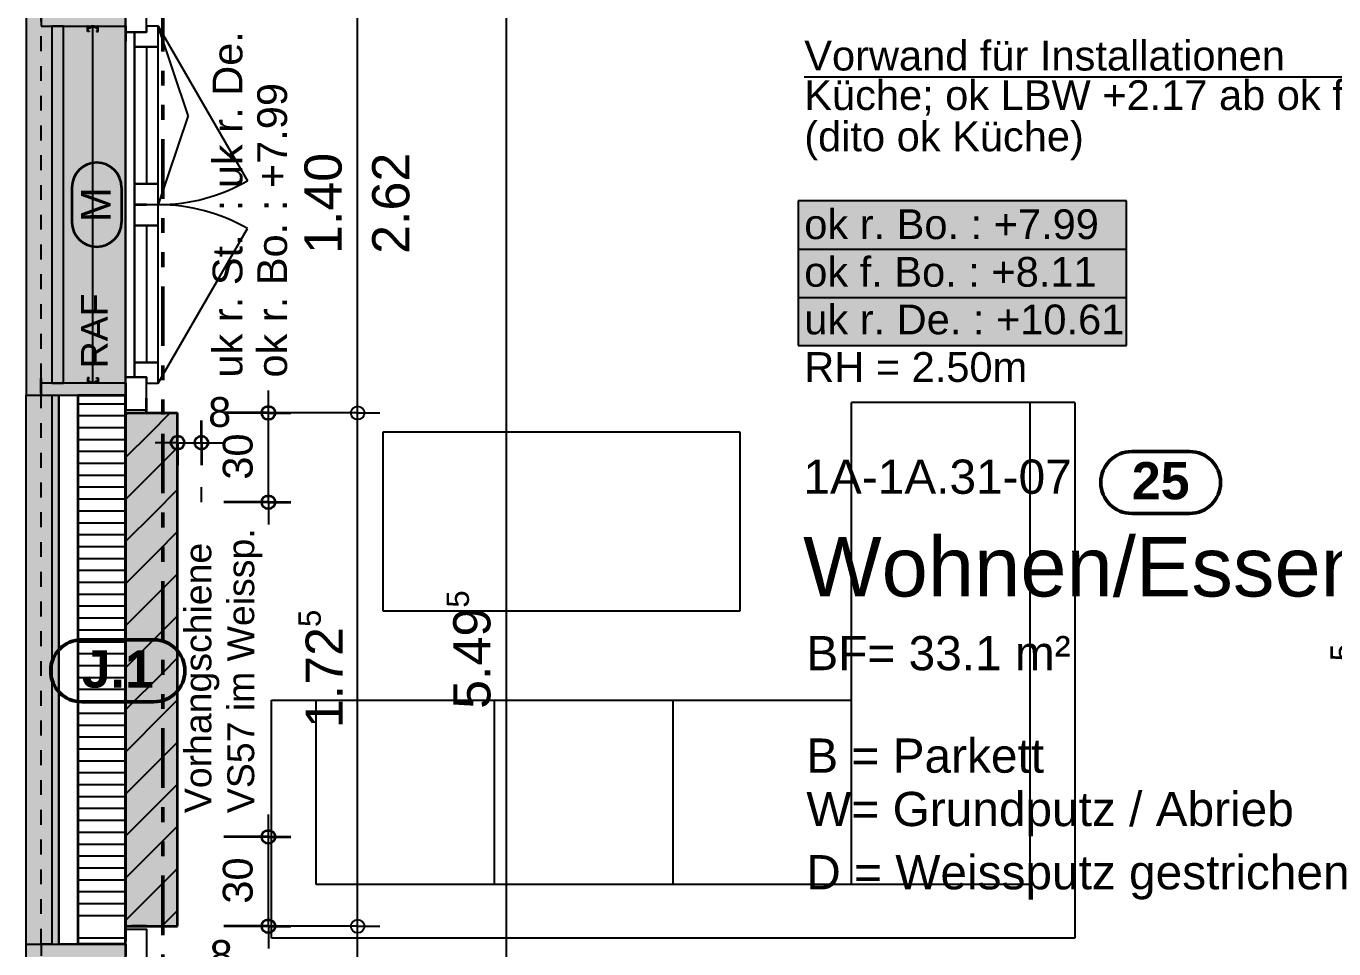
# Model space of a CAD drawing. Header units: centimetres. Extents: x 0.3 to 84.3, y 0.3 to 59.7.
# Drawn here: x 31.57 to 40.36, y 20.11 to 26.31 of the extents above; entities that cross this region are included whole.
import ezdxf

# ---------------------------------------------------------------- set-up
doc = ezdxf.new("R2010")
doc.units = ezdxf.units.CM
for name, pattern in [('AUSGEZOGEN', [0]), ('LINIE_17', [0.05, 0, -0.05]), ('LINIE_23', [0.79, 0.4, -0.13, 0, -0.13, 0, -0.13]), ('PHANTOM', [63.5, 31.75, -6.35, 6.35, -6.35, 6.35, -6.35]), ('PUNKT', [6.35, 0, -6.35]), ('RAND', [44.45, 12.7, -6.35, 12.7, -6.35, 0, -6.35]), ('VERDECKT', [9.525, 6.35, -3.175])]:
    doc.linetypes.add(name, pattern=pattern)
for name, color, linetype, lineweight in [('Allgemein', 7, 'AUSGEZOGEN', 35), ('Bauachsen grob', 7, 'RAND', 25), ('Daemmung', 7, 'AUSGEZOGEN', 35), ('Fenster', 7, 'AUSGEZOGEN', 35), ('Fuellflaeche tragende Wände MW', 7, 'AUSGEZOGEN', 25), ('Holz Fassadenverkleidung', 7, 'AUSGEZOGEN', 35), ('Holzgelaender', 7, 'AUSGEZOGEN', 50), ('Konstruktion oben', 7, 'VERDECKT', 25), ('Oeffnungsrichtung Fenster', 7, 'AUSGEZOGEN', 25), ('Raumbezeichnung', 7, 'AUSGEZOGEN', 35), ('Rolladen', 7, 'AUSGEZOGEN', 25), ('Spengler', 7, 'AUSGEZOGEN', 35), ('Text Koten', 7, 'AUSGEZOGEN', 50), ('Text Werkplan Ausfuehrung', 7, 'AUSGEZOGEN', 50), ('Unterkonstruktion', 7, 'AUSGEZOGEN', 35), ('Vorhangbrett', 7, 'AUSGEZOGEN', 25), ('Wand Beton bewehrt', 7, 'AUSGEZOGEN', 35), ('Wand Mauerwerk tragend', 7, 'AUSGEZOGEN', 35), ('Werkplan- Ausfuehrungsmasse', 7, 'AUSGEZOGEN', 25)]:
    doc.layers.add(name, color=color, linetype=linetype, lineweight=lineweight)
doc.layers.add('Elektro Text', color=7, linetype='AUSGEZOGEN', lineweight=35, true_color=0x656565)
doc.layers.add('Moebel', color=7, linetype='AUSGEZOGEN', lineweight=25, true_color=0xababab)
doc.styles.add('ARIAL', font='ARIAL.TTF')

msp = doc.modelspace()

# ---------------------------------------------------------------- hatches: boundary and pattern name
at = {"layer": 'Allgemein', "linetype": 'AUSGEZOGEN', "lineweight": 25}
h = msp.add_hatch(color=32, dxfattribs=at)
h.paths.add_polyline_path([(31.788, 38.6497), (31.788, 48.7957), (31.74, 48.7957), (31.74, 38.6497)])
h.paths.add_polyline_path([(31.74, 31.0897), (31.788, 31.0897), (31.788, 36.0897), (31.74, 36.0897)])
h.paths.add_polyline_path([(31.74, 20.2597), (31.788, 20.2597), (31.788, 23.8297), (31.74, 23.8297)])
h.paths.add_polyline_path([(31.74, 26.3897), (31.788, 26.3897), (31.788, 28.5297), (31.74, 28.5297)])
for points in [[(31.916, 26.3097), (32.236, 26.3097), (32.236, 26.3897), (31.916, 26.3897), (31.836, 26.3897), (31.788, 26.3897), (31.74, 26.3897), (31.668, 26.3897), (31.668, 26.3097), (31.74, 26.3097), (31.788, 26.3097), (31.836, 26.3097)], [(31.916, 23.8297), (32.236, 23.8297), (32.236, 23.9097), (31.916, 23.9097), (31.836, 23.9097), (31.788, 23.9097), (31.74, 23.9097), (31.668, 23.9097), (31.668, 23.8297), (31.74, 23.8297), (31.788, 23.8297), (31.836, 23.8297)]]:
    msp.add_hatch(color=32, dxfattribs=at).paths.add_polyline_path(points)
h = msp.add_hatch(color=32, dxfattribs=at)
h.paths.add_polyline_path([(31.788, 15.8117), (31.788, 17.5797), (31.74, 17.5797), (31.74, 15.8117)])
h.paths.add_polyline_path([(31.788, 20.1397), (31.788, 20.2597), (31.74, 20.2597), (31.74, 20.1397)])
at = {"layer": 'Daemmung', "linetype": 'AUSGEZOGEN', "lineweight": 25}
msp.add_hatch(color=32, dxfattribs=at).paths.add_polyline_path([(31.916, 20.0597), (32.236, 20.0597), (32.236, 20.1397), (31.916, 20.1397), (31.836, 20.1397), (31.788, 20.1397), (31.74, 20.1397), (31.668, 20.1397), (31.668, 20.0597), (31.74, 20.0597), (31.788, 20.0597), (31.836, 20.0597)])
at = {"layer": 'Fuellflaeche tragende Wände MW', "linetype": 'AUSGEZOGEN', "lineweight": 25}
msp.add_hatch(color=254, dxfattribs=at).paths.add_polyline_path([(32.236, 23.7097), (32.236, 20.2597), (32.586, 20.2597), (32.586, 23.7097)])
at = {"layer": 'Holzgelaender', "linetype": 'AUSGEZOGEN', "lineweight": 25, "true_color": 0xf1f1f1}
msp.add_hatch(color=7, dxfattribs=at).paths.add_polyline_path([(31.82, 26.3097), (31.82, 23.9097), (31.74, 23.9097), (31.74, 26.3097)], flags=16)
at = {"layer": 'Spengler', "linetype": 'AUSGEZOGEN', "lineweight": 25, "true_color": 0xfafafa}
for points in [[(31.568, 23.8297), (31.668, 23.8297), (31.668, 23.9097), (32.236, 23.9097), (32.236, 26.3097), (31.668, 26.3097), (31.668, 26.3897), (31.568, 26.3897)], [(31.568, 23.8297), (31.568, 20.1397), (31.74, 20.1397), (31.74, 23.8297)], [(31.568, 17.5797), (31.668, 17.5797), (31.668, 17.6597), (32.236, 17.6597), (32.236, 20.0597), (31.668, 20.0597), (31.668, 20.1397), (31.568, 20.1397)]]:
    msp.add_hatch(color=7, dxfattribs=at).paths.add_polyline_path(points)
at = {"layer": 'Text Koten', "linetype": 'AUSGEZOGEN', "lineweight": 25, "true_color": 0xf1f1f1}
msp.add_hatch(color=7, dxfattribs=at).paths.add_polyline_path([(36.7575, 25.1355), (36.7575, 24.1621), (38.9642, 24.1621), (38.9642, 25.1355)])

# ---------------------------------------------------------------- linework, layer by layer
at = {"layer": 'Allgemein', "color": 7, "linetype": 'AUSGEZOGEN', "lineweight": 25}
for p, q in [((31.668, 26.3897), (31.668, 26.3097)), ((32.236, 26.3097), (32.236, 26.3897)), ((31.668, 26.3097), (31.74, 26.3097)), ((31.74, 26.3097), (31.788, 26.3097)), ((31.788, 26.3097), (31.836, 26.3097)), ((31.836, 26.3097), (31.916, 26.3097)), ((31.916, 26.3097), (32.236, 26.3097)), ((31.74, 23.9097), (31.668, 23.9097)), ((31.668, 23.9097), (31.668, 23.8297)), ((31.788, 23.9097), (31.74, 23.9097)), ((31.836, 23.9097), (31.788, 23.9097)), ((31.916, 23.9097), (31.836, 23.9097)), ((32.236, 23.9097), (31.916, 23.9097)), ((32.236, 23.8297), (32.236, 23.9097)), ((31.668, 23.8297), (31.74, 23.8297)), ((31.74, 23.8297), (31.74, 20.2597)), ((31.788, 23.8297), (31.836, 23.8297)), ((31.788, 20.2597), (31.788, 23.8297)), ((31.836, 23.8297), (31.916, 23.8297)), ((31.916, 23.8297), (32.236, 23.8297)), ((31.74, 20.2597), (31.74, 20.1397)), ((31.788, 20.1397), (31.788, 20.2597))]:
    msp.add_line(p, q, dxfattribs=at)
at = {"layer": 'Bauachsen grob', "color": 32, "linetype": 'LINIE_23', "lineweight": 50, "true_color": 0xc36e14}
msp.add_line((32.486, 1.3897), (32.486, 58.1), dxfattribs=at)
at = {"layer": 'Daemmung', "color": 7, "linetype": 'AUSGEZOGEN', "lineweight": 35}
for p, q in [((31.916, 23.8297), (32.236, 23.8297)), ((31.916, 23.8297), (31.916, 20.2597)), ((32.236, 23.7097), (32.236, 23.8297)), ((32.236, 20.2597), (32.236, 23.7097)), ((31.916, 20.2597), (31.916, 20.1397)), ((32.236, 20.1397), (32.236, 20.2597)), ((32.236, 20.1397), (31.916, 20.1397))]:
    msp.add_line(p, q, dxfattribs=at)
at = {"layer": 'Daemmung', "color": 7, "linetype": 'AUSGEZOGEN', "lineweight": 25}
for p, q in [((31.74, 20.1397), (31.668, 20.1397)), ((31.668, 20.1397), (31.668, 20.0597)), ((31.836, 20.1397), (31.788, 20.1397)), ((31.916, 20.1397), (31.836, 20.1397)), ((32.236, 20.1797), (31.916, 20.1797)), ((32.236, 20.1397), (31.916, 20.1397)), ((32.236, 20.0597), (32.236, 20.1397))]:
    msp.add_line(p, q, dxfattribs=at)
for points in [[(32.236, 23.7697), (32.236, 23.7697), (31.916, 23.7697)], [(32.236, 23.6897), (32.236, 23.6897), (31.916, 23.6897)], [(32.236, 23.6097), (32.236, 23.6097), (31.916, 23.6097)], [(32.236, 23.6097), (32.236, 23.6097), (31.916, 23.6097)], [(32.236, 23.5297), (32.236, 23.5297), (31.916, 23.5297)], [(32.236, 23.4497), (32.236, 23.4497), (31.916, 23.4497)], [(32.236, 23.3697), (32.236, 23.3697), (31.916, 23.3697)], [(32.236, 23.2897), (32.236, 23.2897), (31.916, 23.2897)], [(32.236, 23.2897), (32.236, 23.2897), (31.916, 23.2897)], [(32.236, 23.2097), (32.236, 23.2097), (31.916, 23.2097)], [(32.236, 23.1297), (32.236, 23.1297), (31.916, 23.1297)], [(32.236, 23.0497), (32.236, 23.0497), (31.916, 23.0497)], [(32.236, 22.9697), (32.236, 22.9697), (31.916, 22.9697)], [(32.236, 22.9697), (32.236, 22.9697), (31.916, 22.9697)], [(32.236, 22.8897), (32.236, 22.8897), (31.916, 22.8897)], [(32.236, 22.8097), (32.236, 22.8097), (31.916, 22.8097)], [(32.236, 22.7297), (32.236, 22.7297), (31.916, 22.7297)], [(32.236, 22.6497), (32.236, 22.6497), (31.916, 22.6497)], [(32.236, 22.6497), (32.236, 22.6497), (31.916, 22.6497)], [(32.236, 22.5697), (32.236, 22.5697), (31.916, 22.5697)], [(32.236, 22.4897), (32.236, 22.4897), (31.916, 22.4897)], [(32.236, 22.4097), (32.236, 22.4097), (31.916, 22.4097)], [(32.236, 22.3297), (32.236, 22.3297), (31.916, 22.3297)], [(32.236, 22.3297), (32.236, 22.3297), (31.916, 22.3297)], [(32.236, 22.2497), (32.236, 22.2497), (31.916, 22.2497)], [(32.236, 22.1697), (32.236, 22.1697), (31.916, 22.1697)], [(32.236, 22.0897), (32.236, 22.0897), (31.916, 22.0897)], [(32.236, 22.0097), (32.236, 22.0097), (31.916, 22.0097)], [(32.236, 22.0097), (32.236, 22.0097), (31.916, 22.0097)], [(32.236, 21.9297), (32.236, 21.9297), (31.916, 21.9297)], [(32.236, 21.8497), (32.236, 21.8497), (31.916, 21.8497)], [(32.236, 21.7697), (32.236, 21.7697), (31.916, 21.7697)], [(32.236, 21.6897), (32.236, 21.6897), (31.916, 21.6897)], [(32.236, 21.6897), (32.236, 21.6897), (31.916, 21.6897)], [(32.236, 21.6097), (32.236, 21.6097), (31.916, 21.6097)], [(32.236, 21.5297), (32.236, 21.5297), (31.916, 21.5297)], [(32.236, 21.4497), (32.236, 21.4497), (31.916, 21.4497)], [(32.236, 21.3697), (32.236, 21.3697), (31.916, 21.3697)], [(32.236, 21.3697), (32.236, 21.3697), (31.916, 21.3697)], [(32.236, 21.2897), (32.236, 21.2897), (31.916, 21.2897)], [(32.236, 21.2097), (32.236, 21.2097), (31.916, 21.2097)], [(32.236, 21.1297), (32.236, 21.1297), (31.916, 21.1297)], [(32.236, 21.0497), (32.236, 21.0497), (31.916, 21.0497)], [(32.236, 21.0497), (32.236, 21.0497), (31.916, 21.0497)], [(32.236, 20.9697), (32.236, 20.9697), (31.916, 20.9697)], [(32.236, 20.8897), (32.236, 20.8897), (31.916, 20.8897)], [(32.236, 20.8097), (32.236, 20.8097), (31.916, 20.8097)], [(32.236, 20.7297), (32.236, 20.7297), (31.916, 20.7297)], [(32.236, 20.7297), (32.236, 20.7297), (31.916, 20.7297)], [(32.236, 20.6497), (32.236, 20.6497), (31.916, 20.6497)], [(32.236, 20.5697), (32.236, 20.5697), (31.916, 20.5697)], [(32.236, 20.4897), (32.236, 20.4897), (31.916, 20.4897)], [(32.236, 20.4097), (32.236, 20.4097), (31.916, 20.4097)], [(32.236, 20.4097), (32.236, 20.4097), (31.916, 20.4097)], [(32.236, 20.3297), (32.236, 20.3297), (31.916, 20.3297)]]:
    msp.add_lwpolyline(points, dxfattribs=at)
at = {"layer": 'Elektro Text', "color": 40, "linetype": 'AUSGEZOGEN', "lineweight": 35}
for p, q in [((31.876, 25.2258), (31.876, 24.9931)), ((32.2093, 25.2258), (32.2093, 24.9931))]:
    msp.add_line(p, q, dxfattribs=at)
for centre, start, end in [((32.0427, 25.2258), 0, 180), ((32.0427, 24.9931), 180, 0)]:
    msp.add_arc(centre, 0.1667, start, end, dxfattribs=at)
at = {"layer": 'Fenster', "color": 7, "linetype": 'AUSGEZOGEN', "lineweight": 25}
for p, q in [((32.376, 26.1697), (32.376, 25.2507)), ((32.376, 24.9687), (32.376, 24.0497))]:
    msp.add_line(p, q, dxfattribs=at)
for points in [[(32.236, 26.4897), (32.236, 26.2697), (32.376, 26.2697), (32.376, 26.4897), (32.236, 26.4897)], [(32.236, 26.3897), (31.568, 26.3897), (31.568, 23.8297), (32.236, 23.8297), (32.236, 26.3897)], [(32.376, 26.3097), (32.376, 26.2697), (32.296, 26.2697), (32.296, 26.1697), (32.456, 26.1697), (32.456, 26.3097), (32.376, 26.3097)], [(32.296, 23.9497), (32.296, 25.1087), (32.376, 25.1087), (32.376, 25.1107), (32.296, 25.1107), (32.296, 26.2697), (32.236, 26.2697), (32.236, 23.9497), (32.296, 23.9497)], [(32.296, 26.1697), (32.296, 25.2507), (32.456, 25.2507), (32.456, 26.1697), (32.296, 26.1697)], [(32.296, 25.2507), (32.296, 25.1107), (32.376, 25.1107), (32.456, 25.1107), (32.456, 25.2507), (32.296, 25.2507)], [(32.376, 25.1087), (32.296, 25.1087), (32.296, 24.9687), (32.456, 24.9687), (32.456, 25.1087), (32.376, 25.1087)], [(32.296, 24.9687), (32.296, 24.0497), (32.456, 24.0497), (32.456, 24.9687), (32.296, 24.9687)], [(32.296, 24.0497), (32.296, 23.9497), (32.376, 23.9497), (32.376, 23.9097), (32.456, 23.9097), (32.456, 24.0497), (32.296, 24.0497)], [(32.236, 23.9497), (32.236, 23.7297), (32.376, 23.7297), (32.376, 23.9497), (32.236, 23.9497)], [(32.236, 20.0197), (32.236, 20.2397), (32.376, 20.2397), (32.376, 20.0197), (32.236, 20.0197)], [(32.236, 17.5797), (31.568, 17.5797), (31.568, 20.1397), (32.236, 20.1397), (32.236, 17.5797)]]:
    msp.add_lwpolyline(points, dxfattribs=at)
at = {"layer": 'Holz Fassadenverkleidung', "color": 7, "linetype": 'LINIE_17', "lineweight": 25}
msp.add_line((31.668, 10.9417), (31.668, 48.8677), dxfattribs=at)
at = {"layer": 'Holzgelaender', "color": 7, "linetype": 'AUSGEZOGEN', "lineweight": 25}
for p, q in [((31.74, 26.3097), (31.74, 23.9097)), ((31.82, 26.3097), (31.74, 26.3097)), ((31.82, 23.9097), (31.82, 26.3097)), ((31.74, 23.9097), (31.82, 23.9097))]:
    msp.add_line(p, q, dxfattribs=at)
at = {"layer": 'Konstruktion oben', "color": 7, "linetype": 'PUNKT', "lineweight": 35}
msp.add_line((31.668, 10.9417), (31.668, 48.8677), dxfattribs=at)
at = {"layer": 'Moebel', "color": 253, "linetype": 'AUSGEZOGEN', "lineweight": 25, "true_color": 0xababab}
for p, q in [((37.116, 20.5397), (37.116, 23.7797)), ((38.616, 23.7797), (37.116, 23.7797)), ((38.316, 20.5397), (38.316, 23.7797)), ((38.616, 23.7797), (38.616, 20.1797)), ((33.966, 23.5797), (33.966, 22.3797)), ((36.366, 23.5797), (33.966, 23.5797)), ((36.366, 22.3797), (36.366, 23.5797)), ((33.966, 22.3797), (36.366, 22.3797)), ((33.216, 21.7797), (37.116, 21.7797)), ((33.216, 20.1797), (33.216, 21.7797)), ((33.516, 20.5397), (33.516, 21.7797)), ((33.516, 20.5397), (33.516, 21.7797)), ((34.716, 20.5397), (34.716, 21.7797)), ((35.916, 20.5397), (35.916, 21.7797)), ((38.316, 20.5397), (33.516, 20.5397)), ((38.616, 20.1797), (33.216, 20.1797))]:
    msp.add_line(p, q, dxfattribs=at)
at = {"layer": 'Oeffnungsrichtung Fenster', "color": 7, "linetype": 'AUSGEZOGEN', "lineweight": 25}
for p, q in [((32.456, 26.3097), (33.056, 25.2705)), ((32.656, 25.7102), (32.456, 26.3097)), ((32.656, 25.7102), (32.456, 25.1107)), ((32.456, 23.9097), (33.056, 24.949))]:
    msp.add_line(p, q, dxfattribs=at)
for centre, start, end in [((32.456, 26.3097), 270, 300), ((32.456, 23.9097), 60, 90)]:
    msp.add_arc(centre, 1.2, start, end, dxfattribs=at)
at = {"layer": 'Rolladen', "color": 7, "linetype": 'AUSGEZOGEN', "lineweight": 25}
for p, q in [((31.984, 26.3087), (31.98, 26.3087)), ((31.98, 26.2747), (31.98, 26.3087)), ((31.984, 26.3027), (31.984, 26.3087)), ((31.984, 26.3027), (31.998, 26.3027)), ((31.984, 26.2987), (31.9997, 26.2987)), ((31.984, 26.2787), (31.984, 26.2987)), ((31.984, 26.2787), (31.992, 26.2787)), ((31.992, 26.2787), (31.992, 26.2747)), ((31.998, 26.3027), (32.005, 26.3097)), ((31.9997, 26.2987), (32.0067, 26.3057)), ((32.027, 26.3097), (32.005, 26.3097)), ((32.0067, 26.3057), (32.0253, 26.3057)), ((32.021, 26.3097), (32.011, 26.3097)), ((32.022, 26.3097), (32.021, 26.3097)), ((32.0323, 26.2987), (32.0253, 26.3057)), ((32.034, 26.3027), (32.027, 26.3097)), ((32.048, 26.2987), (32.0323, 26.2987)), ((32.048, 26.3027), (32.034, 26.3027)), ((32.04, 26.2787), (32.04, 26.2747)), ((32.048, 26.2787), (32.04, 26.2787)), ((32.048, 26.3027), (32.048, 26.3087)), ((32.052, 26.3087), (32.048, 26.3087)), ((32.048, 26.2787), (32.048, 26.2987)), ((32.052, 26.2747), (32.052, 26.3087)), ((31.992, 26.2747), (31.98, 26.2747)), ((32.04, 26.2747), (32.052, 26.2747)), ((31.992, 23.9447), (31.98, 23.9447)), ((31.98, 23.9447), (31.98, 23.9107)), ((31.984, 23.9107), (31.98, 23.9107)), ((31.984, 23.9407), (31.984, 23.9207)), ((31.984, 23.9407), (31.992, 23.9407)), ((31.984, 23.9207), (31.9997, 23.9207)), ((31.984, 23.9167), (31.984, 23.9107)), ((31.984, 23.9167), (31.998, 23.9167)), ((31.992, 23.9407), (31.992, 23.9447)), ((31.998, 23.9167), (32.005, 23.9097)), ((31.9997, 23.9207), (32.0067, 23.9137)), ((32.027, 23.9097), (32.005, 23.9097)), ((32.0067, 23.9137), (32.0253, 23.9137)), ((32.021, 23.9097), (32.011, 23.9097)), ((32.022, 23.9097), (32.021, 23.9097)), ((32.0323, 23.9207), (32.0253, 23.9137)), ((32.034, 23.9167), (32.027, 23.9097)), ((32.048, 23.9207), (32.0323, 23.9207)), ((32.048, 23.9167), (32.034, 23.9167)), ((32.04, 23.9447), (32.052, 23.9447)), ((32.04, 23.9407), (32.04, 23.9447)), ((32.048, 23.9407), (32.04, 23.9407)), ((32.048, 23.9407), (32.048, 23.9207)), ((32.048, 23.9167), (32.048, 23.9107)), ((32.052, 23.9107), (32.048, 23.9107)), ((32.052, 23.9447), (32.052, 23.9107))]:
    msp.add_line(p, q, dxfattribs=at)
at = {"layer": 'Rolladen', "color": 7, "linetype": 'PHANTOM', "lineweight": 25}
msp.add_line((32.016, 23.9097), (32.016, 26.3097), dxfattribs=at)
at = {"layer": 'Spengler', "color": 7, "linetype": 'AUSGEZOGEN', "lineweight": 25}
msp.add_line((31.568, 20.1397), (31.568, 23.8297), dxfattribs=at)
at = {"layer": 'Text Koten', "color": 7, "linetype": 'AUSGEZOGEN', "lineweight": 25}
for p, q in [((36.7575, 25.1355), (36.7575, 24.1621)), ((38.9642, 25.1355), (36.7575, 25.1355)), ((38.9642, 24.1621), (38.9642, 25.1355)), ((36.7575, 24.811), (38.9642, 24.811)), ((36.7575, 24.4866), (38.9642, 24.4866)), ((36.7575, 24.1621), (38.9642, 24.1621))]:
    msp.add_line(p, q, dxfattribs=at)
at = {"layer": 'Text Werkplan Ausfuehrung', "color": 7, "linetype": 'AUSGEZOGEN', "lineweight": 25}
msp.add_line((36.7975, 25.9688), (41.0409, 25.9688), dxfattribs=at)
at = {"layer": 'Text Werkplan Ausfuehrung', "color": 240, "linetype": 'AUSGEZOGEN', "lineweight": 50}
for p, q in [((39.3871, 23.4505), (38.9987, 23.4505)), ((39.3871, 23.0338), (38.9987, 23.0338))]:
    msp.add_line(p, q, dxfattribs=at)
at = {"layer": 'Text Werkplan Ausfuehrung', "color": 92, "linetype": 'AUSGEZOGEN', "lineweight": 50, "true_color": 0x00b300}
for p, q in [((32.4267, 22.1847), (31.9412, 22.1847)), ((32.4267, 21.7681), (31.9412, 21.7681))]:
    msp.add_line(p, q, dxfattribs=at)
at = {"layer": 'Text Werkplan Ausfuehrung', "color": 240, "linetype": 'AUSGEZOGEN', "lineweight": 50}
for centre, start, end in [((38.9987, 23.2421), 90, 270), ((39.3871, 23.2421), 270, 90)]:
    msp.add_arc(centre, 0.2083, start, end, dxfattribs=at)
at = {"layer": 'Text Werkplan Ausfuehrung', "color": 92, "linetype": 'AUSGEZOGEN', "lineweight": 50, "true_color": 0x00b300}
for centre, start, end in [((31.9412, 21.9764), 90, 270), ((32.4267, 21.9764), 270, 90)]:
    msp.add_arc(centre, 0.2083, start, end, dxfattribs=at)
at = {"layer": 'Unterkonstruktion', "color": 7, "linetype": 'AUSGEZOGEN', "lineweight": 25}
for p, q in [((31.788, 23.8297), (31.836, 23.8297)), ((31.788, 23.8297), (31.788, 20.2597)), ((31.836, 23.8297), (31.916, 23.8297)), ((31.916, 20.2597), (31.916, 23.8297)), ((31.788, 20.2597), (31.788, 20.1397)), ((31.916, 20.1397), (31.916, 20.2597)), ((31.836, 20.1397), (31.788, 20.1397)), ((31.916, 20.1397), (31.836, 20.1397))]:
    msp.add_line(p, q, dxfattribs=at)
at = {"layer": 'Vorhangbrett', "color": 191, "linetype": 'PUNKT', "lineweight": 25, "true_color": 0xbe96ea}
for p, q in [((32.746, 23.1097), (32.746, 27.6097)), ((32.756, 16.7797), (32.756, 20.8597))]:
    msp.add_line(p, q, dxfattribs=at)
at = {"layer": 'Vorhangbrett', "color": 191, "linetype": 'AUSGEZOGEN', "lineweight": 25, "true_color": 0xbe96ea}
for p, q in [((33.196, 23.7097), (33.196, 23.8597)), ((33.196, 23.1097), (33.196, 23.7097)), ((32.586, 23.5097), (32.436, 23.5097)), ((32.586, 23.5097), (32.746, 23.5097)), ((32.746, 23.5097), (32.896, 23.5097)), ((33.196, 23.1097), (33.196, 22.9597)), ((33.196, 20.8597), (33.196, 21.0097)), ((33.196, 20.2597), (33.196, 20.8597)), ((33.196, 20.2597), (33.196, 20.1097))]:
    msp.add_line(p, q, dxfattribs=at)
at = {"layer": 'Vorhangbrett', "color": 191, "linetype": 'AUSGEZOGEN', "lineweight": 35, "true_color": 0xbe96ea}
for p, q in [((32.586, 23.5097), (32.586, 23.6597)), ((32.746, 23.5097), (32.746, 23.6597)), ((33.196, 23.7097), (32.896, 23.7097)), ((33.196, 23.7097), (33.046, 23.7097)), ((33.196, 23.7097), (33.346, 23.7097)), ((32.586, 23.5097), (32.586, 23.3597)), ((32.746, 23.5097), (32.746, 23.3597)), ((33.196, 23.1097), (33.046, 23.1097)), ((33.196, 23.1097), (33.346, 23.1097)), ((33.196, 20.8597), (32.896, 20.8597)), ((33.196, 20.8597), (33.046, 20.8597)), ((33.196, 20.8597), (33.346, 20.8597)), ((33.196, 20.2597), (33.046, 20.2597)), ((33.196, 20.2597), (33.346, 20.2597))]:
    msp.add_line(p, q, dxfattribs=at)
for points in [[(33.196, 23.1097), (32.9531, 23.1097), (32.9531, 23.1097), (32.896, 23.1097)], [(33.196, 20.2597), (32.9289, 20.2597), (32.9289, 20.2597), (32.896, 20.2597)]]:
    msp.add_lwpolyline(points, dxfattribs=at)
for centre in [(33.196, 23.7097), (32.586, 23.5097), (32.746, 23.5097), (33.196, 23.1097), (33.196, 20.8597), (33.196, 20.2597)]:
    msp.add_circle(centre, 0.045, dxfattribs=at)
at = {"layer": 'Wand Beton bewehrt', "color": 180, "linetype": 'PUNKT', "lineweight": 35}
for p, q in [((32.376, 20.2597), (32.236, 20.2597)), ((32.236, 20.2597), (32.236, 20.1397)), ((32.376, 17.4597), (32.376, 20.2597)), ((32.236, 20.1397), (32.236, 20.0597))]:
    msp.add_line(p, q, dxfattribs=at)
at = {"layer": 'Wand Mauerwerk tragend', "color": 180, "linetype": 'PUNKT', "lineweight": 35}
for p, q in [((32.376, 23.7097), (32.376, 26.5097)), ((32.236, 26.3097), (32.236, 23.9097)), ((32.236, 23.9097), (32.236, 23.8297)), ((32.236, 23.8297), (32.236, 23.7097)), ((32.236, 23.7097), (32.376, 23.7097))]:
    msp.add_line(p, q, dxfattribs=at)
at = {"layer": 'Wand Mauerwerk tragend', "color": 7, "linetype": 'AUSGEZOGEN', "lineweight": 35}
for p, q in [((32.236, 23.7097), (32.376, 23.7097)), ((32.236, 23.7097), (32.236, 20.2597)), ((32.376, 23.7097), (32.586, 23.7097)), ((32.586, 20.2597), (32.586, 23.7097)), ((32.236, 20.2597), (32.586, 20.2597))]:
    msp.add_line(p, q, dxfattribs=at)
at = {"layer": 'Wand Mauerwerk tragend', "color": 7, "linetype": 'AUSGEZOGEN', "lineweight": 25}
msp.add_line((32.236, 23.693), (32.2527, 23.7097), dxfattribs=at)
for points in [[(32.236, 23.4102), (32.4004, 23.5745), (32.4004, 23.5745), (32.5356, 23.7097)], [(32.236, 23.1273), (32.4154, 23.3067), (32.4154, 23.3067), (32.586, 23.4773)], [(32.236, 22.8445), (32.4304, 23.0388), (32.4304, 23.0388), (32.586, 23.1945)], [(32.236, 22.5616), (32.4454, 22.771), (32.4454, 22.771), (32.586, 22.9116)], [(32.236, 22.2788), (32.4604, 22.5032), (32.4604, 22.5032), (32.586, 22.6288)], [(32.236, 21.9959), (32.4754, 22.2353), (32.4754, 22.2353), (32.586, 22.3459)], [(32.236, 21.7131), (32.4904, 21.9675), (32.4904, 21.9675), (32.586, 22.0631)], [(32.236, 21.4303), (32.5054, 21.6996), (32.5054, 21.6996), (32.586, 21.7803)], [(32.236, 21.1474), (32.5204, 21.4318), (32.5204, 21.4318), (32.586, 21.4974)], [(32.236, 20.8646), (32.5354, 21.1639), (32.5354, 21.1639), (32.586, 21.2146)], [(32.236, 20.5817), (32.5504, 20.8961), (32.5504, 20.8961), (32.586, 20.9317)], [(32.236, 20.2989), (32.5654, 20.6283), (32.5654, 20.6283), (32.586, 20.6489)], [(32.4797, 20.2597), (32.5804, 20.3604), (32.5804, 20.3604), (32.586, 20.3661)]]:
    msp.add_lwpolyline(points, dxfattribs=at)
at = {"layer": 'Werkplan- Ausfuehrungsmasse', "color": 7, "linetype": 'AUSGEZOGEN', "lineweight": 25}
for p, q in [((34.796, 16.6197), (34.796, 27.6097)), ((33.796, 23.7097), (33.796, 26.5097)), ((33.796, 23.7097), (33.646, 23.7097)), ((33.796, 23.7097), (33.946, 23.7097)), ((33.796, 20.2597), (33.796, 23.7097)), ((33.796, 20.2597), (33.646, 20.2597)), ((33.796, 20.2597), (33.946, 20.2597)), ((33.796, 17.4597), (33.796, 20.2597))]:
    msp.add_line(p, q, dxfattribs=at)
for points in [[(33.796, 23.7097), (33.7324, 23.7097), (33.7324, 23.7097), (33.7307, 23.7097), (33.7307, 23.7097), (33.7302, 23.7097), (33.7302, 23.7097), (33.7299, 23.7097), (33.7299, 23.7097), (33.729, 23.7097), (33.729, 23.7097), (33.7275, 23.7097), (33.7275, 23.7097), (33.7268, 23.7097), (33.7268, 23.7097), (33.7265, 23.7097), (33.7265, 23.7097), (33.726, 23.7097), (33.726, 23.7097), (33.7255, 23.7097), (33.7255, 23.7097), (33.7254, 23.7097), (33.7254, 23.7097), (33.7246, 23.7097), (33.7246, 23.7097), (33.7238, 23.7097), (33.7238, 23.7097), (33.7237, 23.7097), (33.7237, 23.7097), (33.7185, 23.7097), (33.7185, 23.7097), (32.996, 23.7097)], [(33.796, 20.2597), (33.7288, 20.2597), (33.7288, 20.2597), (33.7275, 20.2597), (33.7275, 20.2597), (33.7271, 20.2597), (33.7271, 20.2597), (33.7269, 20.2597), (33.7269, 20.2597), (33.7263, 20.2597), (33.7263, 20.2597), (33.7252, 20.2597), (33.7252, 20.2597), (33.7247, 20.2597), (33.7247, 20.2597), (33.7244, 20.2597), (33.7244, 20.2597), (33.7241, 20.2597), (33.7241, 20.2597), (33.7237, 20.2597), (33.7237, 20.2597), (33.7236, 20.2597), (33.7236, 20.2597), (33.723, 20.2597), (33.723, 20.2597), (33.7224, 20.2597), (33.7224, 20.2597), (33.7224, 20.2597), (33.7224, 20.2597), (33.7185, 20.2597), (33.7185, 20.2597), (33.7185, 20.2597), (33.7185, 20.2597), (32.996, 20.2597)]]:
    msp.add_lwpolyline(points, dxfattribs=at)
for centre in [(33.796, 23.7097), (33.796, 20.2597)]:
    msp.add_circle(centre, 0.045, dxfattribs=at)

# ---------------------------------------------------------------- texts
at = {"layer": 'Elektro Text', "color": 40, "linetype": 'AUSGEZOGEN', "lineweight": 35, "insert": (32.136, 24.9931), "char_height": 0.2, "width": 0.1, "attachment_point": 7, "rotation": 90, "style": 'ARIAL'}
msp.add_mtext('M', dxfattribs=at)
at = {"layer": 'Raumbezeichnung', "color": 7, "linetype": 'AUSGEZOGEN', "lineweight": 50, "char_height": 0.23, "width": 0.115, "attachment_point": 7, "style": 'ARIAL'}
for s, insert in [('1A-1A.31-07', (36.7914, 23.1629)), ('BF=\\~33.1\\~m²', (36.8114, 21.977)), ('B\\~=\\~Parkett', (36.8111, 21.288)), ('W=\\~Grundputz\\~/\\~Abrieb', (36.8111, 20.863)), ('D\\~=\\~Weissputz\\~gestrichen', (36.8111, 20.438))]:
    msp.add_mtext(s, dxfattribs=dict(at, insert=insert))
at = {"layer": 'Raumbezeichnung', "color": 7, "linetype": 'AUSGEZOGEN', "lineweight": 35, "insert": (36.7899, 22.4703), "char_height": 0.4, "width": 0.2, "attachment_point": 7, "style": 'ARIAL'}
msp.add_mtext('Wohnen/Essen', dxfattribs=at)
at = {"layer": 'Text Koten', "color": 7, "linetype": 'AUSGEZOGEN', "lineweight": 35, "char_height": 0.2, "width": 0.1, "attachment_point": 7, "rotation": 90, "style": 'ARIAL'}
for s, insert in [('uk\\~r.\\~St.\\~\\~:\\~uk\\~r.\\~De.', (33.0241, 23.9476)), ('ok\\~r.\\~Bo.\\~:\\~+7.99', (33.3241, 23.9476))]:
    msp.add_mtext(s, dxfattribs=dict(at, insert=insert))
at = {"layer": 'Text Koten', "color": 7, "linetype": 'AUSGEZOGEN', "lineweight": 35, "char_height": 0.2, "width": 0.1, "attachment_point": 7, "style": 'ARIAL'}
for s, insert in [('ok\\~r.\\~Bo.\\~:\\~+7.99', (36.7975, 24.8755)), ('ok\\~f.\\~Bo.\\~:\\~+8.11', (36.7975, 24.5555)), ('uk\\~r.\\~De.\\~:\\~+10.61', (36.7975, 24.2355)), ('RH\\~=\\~2.50m', (36.7975, 23.9155))]:
    msp.add_mtext(s, dxfattribs=dict(at, insert=insert))
at = {"layer": 'Text Werkplan Ausfuehrung', "color": 7, "linetype": 'AUSGEZOGEN', "lineweight": 35, "char_height": 0.2, "width": 0.1, "attachment_point": 7, "style": 'ARIAL'}
for s, insert in [('Vorwand\\~für\\~Installationen\\~', (36.7975, 26.0088)), ('Küche;\\~ok\\~LBW\\~+2.17\\~ab\\~ok\\~f.\\~Bo.', (36.7975, 25.7088)), ('(dito\\~ok\\~Küche)', (36.7975, 25.4088))]:
    msp.add_mtext(s, dxfattribs=dict(at, insert=insert))
at = {"layer": 'Text Werkplan Ausfuehrung', "color": 7, "linetype": 'AUSGEZOGEN', "lineweight": 35, "insert": (32.1168, 24.0097), "char_height": 0.18, "width": 0.09, "attachment_point": 7, "rotation": 90, "style": 'ARIAL'}
msp.add_mtext('RAF', dxfattribs=at)
at = {"layer": 'Text Werkplan Ausfuehrung', "color": 240, "linetype": 'AUSGEZOGEN', "lineweight": 50, "insert": (38.9987, 23.1255), "char_height": 0.25, "width": 0.125, "attachment_point": 7, "style": 'ARIAL'}
msp.add_mtext('\\fArial|i0|b1|c0|p0;25', dxfattribs=at)
at = {"layer": 'Text Werkplan Ausfuehrung', "color": 92, "linetype": 'AUSGEZOGEN', "lineweight": 50, "true_color": 0x00b300, "insert": (31.9412, 21.8597), "char_height": 0.25, "width": 0.125, "attachment_point": 7, "style": 'ARIAL'}
msp.add_mtext('\\fArial|i0|b1|c0|p0;J.1', dxfattribs=at)
at = {"layer": 'Vorhangbrett', "color": 191, "linetype": 'AUSGEZOGEN', "lineweight": 35, "true_color": 0xbe96ea, "char_height": 0.2, "width": 0.1, "attachment_point": 7, "style": 'ARIAL'}
for insert in [(32.791, 23.6131), (32.801, 19.9631)]:
    msp.add_mtext('8', dxfattribs=dict(at, insert=insert))
at = {"layer": 'Vorhangbrett', "color": 191, "linetype": 'AUSGEZOGEN', "lineweight": 35, "true_color": 0xbe96ea, "attachment_point": 7, "rotation": 90, "style": 'ARIAL'}
for s, insert, char_height, width in [('30', (33.0925, 23.261), 0.2, 0.1), ('VS57\\~im\\~Weissp.', (33.1549, 21.0197), 0.18, 0.09), ('Vorhangschiene', (32.8669, 21.0197), 0.18, 0.09), ('30', (33.0925, 20.411), 0.2, 0.1)]:
    msp.add_mtext(s, dxfattribs=dict(at, insert=insert, char_height=char_height, width=width))
at = {"layer": 'Werkplan- Ausfuehrungsmasse', "color": 7, "linetype": 'AUSGEZOGEN', "lineweight": 50, "attachment_point": 7, "rotation": 90, "style": 'ARIAL'}
for s, insert, char_height, width in [('1.40', (33.6917, 24.7782), 0.25, 0.125), ('2.62', (34.147, 24.7791), 0.25, 0.125), ('5', (34.5459, 22.4005), 0.15, 0.075), ('5', (33.5502, 22.2705), 0.15, 0.075), ('5.49', (34.6917, 21.7208), 0.25, 0.125), ('1.72', (33.696, 21.5908), 0.25, 0.125), ('5', (40.4859, 22.0413), 0.15, 0.075)]:
    msp.add_mtext(s, dxfattribs=dict(at, insert=insert, char_height=char_height, width=width))

doc.saveas('drawing.dxf')
